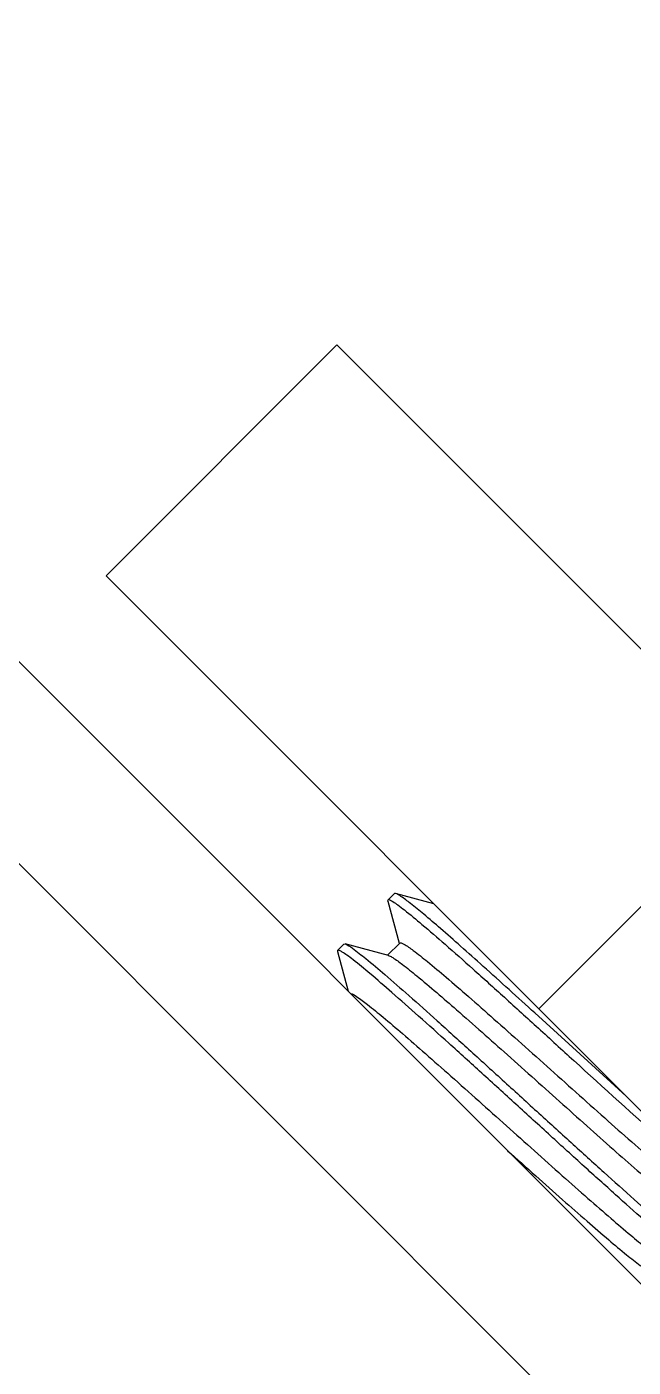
# Model space of a CAD drawing. Extents: x -1396510 to 1250330, y -1892470 to 1623980.
# Drawn here: x -1171505.8 to -1171435, y -50406.8 to -50250.5 of the extents above; entities that cross this region are included whole.
import ezdxf

# ---------------------------------------------------------------- set-up
doc = ezdxf.new("R2010")
doc.units = 0
doc.header["$LTSCALE"] = 1000
doc.header["$MEASUREMENT"] = 0

msp = doc.modelspace()

# ---------------------------------------------------------------- linework, layer by layer
at = {"linetype": 'Continuous'}
for p, q in [((-1171388.81, -50442.4), (-1172860.36, -48970.85)), ((-1171400.58, -50454.18), (-1172872.14, -48982.63)), ((-1171496.51, -50314.51), (-1171469.58, -50287.58)), ((-1171469.58, -50287.58), (-1171268.18, -50488.98)), ((-1171328.2, -50482.81), (-1171496.51, -50314.51)), ((-1171446.02, -50364.99), (-1171419.1, -50338.07)), ((-1171463.62, -50352.44), (-1171463.61, -50352.3)), ((-1171463.62, -50352.44), (-1171462.31, -50357.35)), ((-1171463.61, -50352.3), (-1171462.88, -50351.56)), ((-1171462.74, -50351.55), (-1171462.88, -50351.56)), ((-1171458.28, -50352.74), (-1171462.74, -50351.55)), ((-1171462.25, -50357.33), (-1171463.68, -50358.76)), ((-1171469.5, -50358.19), (-1171469.51, -50358.33)), ((-1171469.51, -50358.33), (-1171468.28, -50362.93)), ((-1171469.5, -50358.19), (-1171468.77, -50357.45)), ((-1171468.77, -50357.45), (-1171468.63, -50357.44)), ((-1171463.56, -50358.79), (-1171468.63, -50357.44)), ((-1171441.21, -50370.28), (-1171446.49, -50365.48)), ((-1171435.85, -50375.17), (-1171441.21, -50370.28))]:
    msp.add_line(p, q, dxfattribs=at)
for points, knots in [([(-1171463.61, -50352.3), (-1171463.57, -50352.25), (-1171463.32, -50352.33), (-1171462.98, -50352.53), (-1171462.39, -50352.94), (-1171461.26, -50353.81), (-1171459.42, -50355.34), (-1171456.76, -50357.64), (-1171453.56, -50360.48), (-1171449.94, -50363.75), (-1171446.02, -50367.31), (-1171443.32, -50369.77), (-1171441.95, -50371.02)], [0, 0, 0, 0, 0.006598, 0.021624, 0.045781, 0.078987, 0.171384, 0.295459, 0.44651, 0.618782, 0.805661, 1, 1, 1, 1]), ([(-1171446.49, -50365.48), (-1171448.49, -50363.66), (-1171451.37, -50361.06), (-1171455.04, -50357.79), (-1171457.35, -50355.75), (-1171459.3, -50354.09), (-1171460.83, -50352.82), (-1171461.92, -50352.02), (-1171462.51, -50351.61), (-1171462.74, -50351.55)], [0, 0, 0, 0, 0.377895, 0.543589, 0.688392, 0.808867, 0.902189, 0.966257, 1, 1, 1, 1]), ([(-1171462.25, -50357.33), (-1171462.21, -50357.29), (-1171462.01, -50357.33), (-1171461.5, -50357.6), (-1171460.44, -50358.34), (-1171458.83, -50359.64), (-1171456.68, -50361.44), (-1171454.1, -50363.68), (-1171451.16, -50366.27), (-1171447.97, -50369.11), (-1171443.53, -50373.08), (-1171439.13, -50377.03), (-1171434.91, -50380.76), (-1171432.14, -50383.19), (-1171429.76, -50385.22), (-1171427.86, -50386.8), (-1171426.51, -50387.79), (-1171425.77, -50388.31), (-1171425.48, -50388.39)], [0, 0, 0, 0, 0.003453, 0.010691, 0.037881, 0.081592, 0.14037, 0.212138, 0.294327, 0.383985, 0.477885, 0.664852, 0.751185, 0.82854, 0.894141, 0.945652, 0.981282, 1, 1, 1, 1]), ([(-1171426.31, -50395.64), (-1171426.63, -50395.55), (-1171427.44, -50394.93), (-1171428.98, -50393.77), (-1171431.17, -50391.89), (-1171433.94, -50389.47), (-1171437.2, -50386.56), (-1171440.83, -50383.29), (-1171444.7, -50379.77), (-1171448.68, -50376.14), (-1171452.63, -50372.54), (-1171456.41, -50369.11), (-1171459.9, -50365.97), (-1171462.96, -50363.26), (-1171465.5, -50361.07), (-1171467.26, -50359.61), (-1171468.33, -50358.79), (-1171468.89, -50358.41), (-1171469.22, -50358.21), (-1171469.46, -50358.14), (-1171469.5, -50358.19)], [0, 0, 0, 0, 0.017284, 0.051805, 0.102515, 0.167619, 0.244765, 0.331155, 0.423646, 0.518872, 0.613365, 0.703686, 0.786549, 0.85894, 0.918237, 0.96231, 0.978138, 0.989649, 0.996822, 1, 1, 1, 1]), ([(-1171468.63, -50357.44), (-1171468.31, -50357.53), (-1171467.5, -50358.15), (-1171465.96, -50359.31), (-1171463.77, -50361.19), (-1171461, -50363.6), (-1171457.75, -50366.51), (-1171454.12, -50369.79), (-1171450.25, -50373.31), (-1171446.27, -50376.94), (-1171442.31, -50380.54), (-1171438.53, -50383.97), (-1171435.04, -50387.1), (-1171431.98, -50389.82), (-1171429.44, -50392.02), (-1171427.68, -50393.47), (-1171426.61, -50394.29), (-1171426.05, -50394.67), (-1171425.72, -50394.87), (-1171425.48, -50394.94), (-1171425.44, -50394.89)], [0, 0, 0, 0, 0.017252, 0.051746, 0.102435, 0.167526, 0.244667, 0.331057, 0.423554, 0.51879, 0.613297, 0.703634, 0.786511, 0.858917, 0.918226, 0.962307, 0.978135, 0.98965, 0.99682, 1, 1, 1, 1]), ([(-1171463.56, -50358.79), (-1171463.53, -50358.8), (-1171463.36, -50358.86), (-1171463.2, -50358.95), (-1171463.07, -50359.03)], [0, 0, 0, 0, 0.182531, 1, 1, 1, 1]), ([(-1171463.07, -50359.03), (-1171462.67, -50359.27), (-1171461.73, -50359.97), (-1171459.23, -50361.97), (-1171455.16, -50365.5), (-1171449.49, -50370.53), (-1171444.31, -50375.18), (-1171440.07, -50378.96), (-1171437.08, -50381.63), (-1171434.34, -50384.03), (-1171431.94, -50386.1), (-1171429.95, -50387.76), (-1171428.46, -50388.94), (-1171427.49, -50389.61), (-1171427.02, -50389.86), (-1171426.83, -50389.89), (-1171426.79, -50389.85)], [0, 0, 0, 0, 0.029245, 0.073611, 0.201697, 0.367755, 0.550116, 0.639962, 0.724949, 0.802281, 0.869418, 0.924165, 0.96476, 0.989985, 0.99672, 1, 1, 1, 1]), ([(-1171468.01, -50363.2), (-1171467.74, -50363.25), (-1171467.06, -50363.73), (-1171465.8, -50364.64), (-1171464.02, -50366.11), (-1171461.78, -50368.01), (-1171459.15, -50370.31), (-1171455.1, -50373.89), (-1171449.79, -50378.64), (-1171444.47, -50383.41), (-1171440.4, -50387.01), (-1171437.74, -50389.33), (-1171435.47, -50391.26), (-1171433.66, -50392.76), (-1171432.36, -50393.71), (-1171431.65, -50394.21), (-1171431.37, -50394.28)], [0, 0, 0, 0, 0.016904, 0.049899, 0.098135, 0.160038, 0.233525, 0.316102, 0.497069, 0.678477, 0.761592, 0.835805, 0.898598, 0.947855, 0.981962, 1, 1, 1, 1]), ([(-1171441.95, -50371.02), (-1171438.45, -50374.21), (-1171432.36, -50379.74), (-1171426.24, -50385.23), (-1171423.56, -50387.46)], [0, 0, 0, 0, 0.575958, 1, 1, 1, 1]), ([(-1171449.66, -50381.54), (-1171448.57, -50382.52), (-1171446.44, -50384.43), (-1171443.35, -50387.18), (-1171440.51, -50389.67), (-1171438.03, -50391.82), (-1171435.96, -50393.55), (-1171434.41, -50394.78), (-1171433.4, -50395.49), (-1171432.91, -50395.75), (-1171432.72, -50395.78), (-1171432.68, -50395.74)], [0, 0, 0, 0, 0.198201, 0.386507, 0.558446, 0.708123, 0.830426, 0.921237, 0.977692, 0.992742, 1, 1, 1, 1])]:
    msp.add_open_spline(points, degree=3, knots=knots, dxfattribs=at)

doc.saveas('drawing.dxf')
